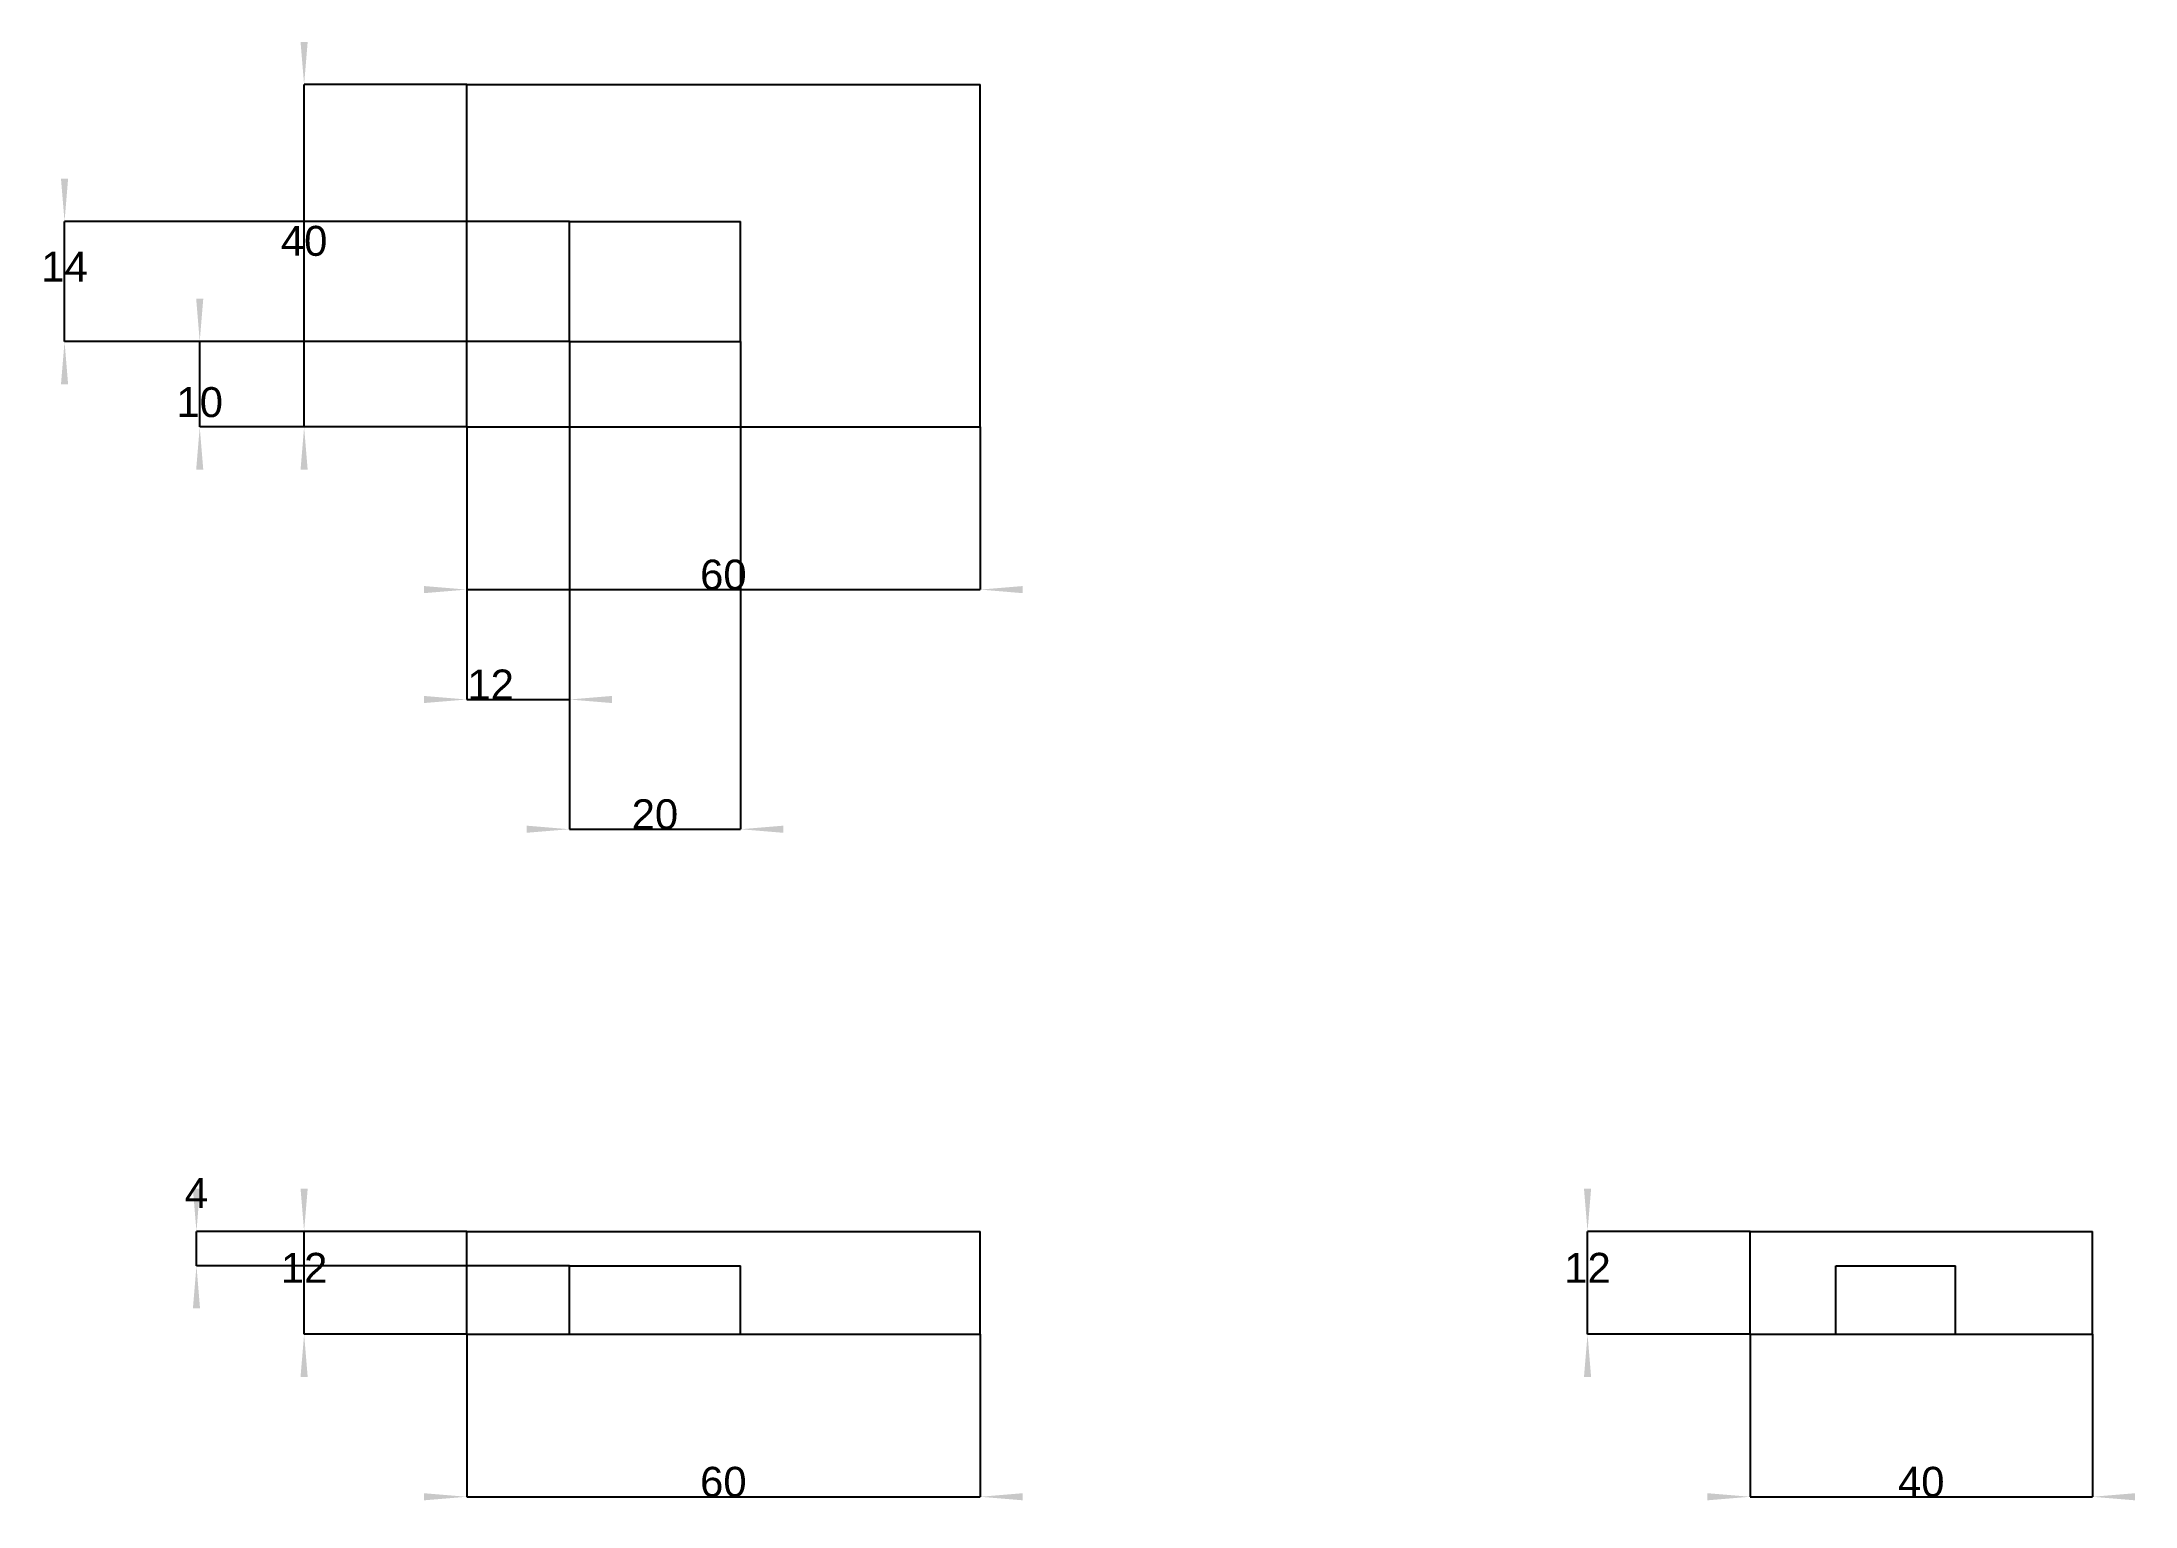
# Model space of a CAD drawing. Header units: millimetres. Extents: x 100 to 345, y 59 to 230.
import ezdxf
from ezdxf.enums import TextEntityAlignment as Align

# ---------------------------------------------------------------- set-up
doc = ezdxf.new("R2010")
doc.units = ezdxf.units.MM
doc.layers.get('0').update_dxf_attribs({"linetype": 'CONTINUOUS'})
for name, color, linetype in [('D', 7, 'CONTINUOUS'), ('D001', 7, 'CONTINUOUS'), ('D002', 7, 'CONTINUOUS'), ('D003', 7, 'CONTINUOUS'), ('D004', 7, 'CONTINUOUS'), ('D005', 7, 'CONTINUOUS'), ('D006', 7, 'CONTINUOUS'), ('D007', 7, 'CONTINUOUS'), ('D008', 7, 'CONTINUOUS'), ('D009', 7, 'CONTINUOUS'), ('D010', 7, 'CONTINUOUS'), ('Front', 7, 'CONTINUOUS'), ('Right', 7, 'CONTINUOUS'), ('Top', 7, 'CONTINUOUS')]:
    doc.layers.add(name, color=color, linetype=linetype)
doc.styles.get("Standard").update_dxf_attribs({"font": 'arial.ttf'})
doc.dimstyles.get("Standard").update_dxf_attribs({"dimscale": 0, "dimtxt": 2.5, "dimasz": 2.5, "dimexe": 1.25, "dimexo": 0.625, "dimtad": 1, "dimtxsty": 'STANDARD', "dimcen": 2.5, "dimazin": 3, "dimtfac": 1, "dimtmove": 0, "dimatfit": 3})

# ---------------------------------------------------------------- blocks, each defined once
blk = doc.blocks.new('*D')
at = {"color": 0}
for points in [[(145, 59.5833), (145, 60.4167), (150, 60)], [(215, 59.5833), (215, 60.4167), (210, 60)]]:
    blk.add_solid(points, dxfattribs=at)
at = {"layer": 'D'}
for p, q in [((150, 79), (150, 60)), ((210, 79), (210, 60)), ((150, 60), (210, 60))]:
    blk.add_line(p, q, dxfattribs=at)
blk.add_text('60', height=3.5, dxfattribs=at).set_placement((180, 60), align=Align.CENTER)
blk = doc.blocks.new('*D001')
at = {"color": 0}
for points in [[(130.583, 96), (131.417, 96), (131, 91)], [(130.583, 74), (131.417, 74), (131, 79)]]:
    blk.add_solid(points, dxfattribs=at)
at = {"layer": 'D001'}
for p, q in [((150, 91), (131, 91)), ((131, 79), (131, 91)), ((150, 79), (131, 79))]:
    blk.add_line(p, q, dxfattribs=at)
blk.add_text('12', height=3.5, dxfattribs=at).set_placement((131, 85), align=Align.CENTER)
blk = doc.blocks.new('*D002')
at = {"color": 0}
for points in [[(145, 165.583), (145, 166.417), (150, 166)], [(215, 165.583), (215, 166.417), (210, 166)]]:
    blk.add_solid(points, dxfattribs=at)
at = {"layer": 'D002'}
for p, q in [((150, 185), (150, 166)), ((210, 185), (210, 166)), ((150, 166), (210, 166))]:
    blk.add_line(p, q, dxfattribs=at)
blk.add_text('60', height=3.5, dxfattribs=at).set_placement((180, 166), align=Align.CENTER)
blk = doc.blocks.new('*D003')
at = {"color": 0}
for points in [[(130.583, 230), (131.417, 230), (131, 225)], [(130.583, 180), (131.417, 180), (131, 185)]]:
    blk.add_solid(points, dxfattribs=at)
at = {"layer": 'D003'}
for p, q in [((150, 225), (131, 225)), ((131, 185), (131, 225)), ((150, 185), (131, 185))]:
    blk.add_line(p, q, dxfattribs=at)
blk.add_text('40', height=3.5, dxfattribs=at).set_placement((131, 205), align=Align.CENTER)
blk = doc.blocks.new('*D004')
at = {"color": 0}
for points in [[(295, 59.5833), (295, 60.4167), (300, 60)], [(345, 59.5833), (345, 60.4167), (340, 60)]]:
    blk.add_solid(points, dxfattribs=at)
at = {"layer": 'D004'}
for p, q in [((300, 79), (300, 60)), ((340, 79), (340, 60)), ((300, 60), (340, 60))]:
    blk.add_line(p, q, dxfattribs=at)
blk.add_text('40', height=3.5, dxfattribs=at).set_placement((320, 60), align=Align.CENTER)
blk = doc.blocks.new('*D005')
at = {"color": 0}
for points in [[(280.583, 96), (281.417, 96), (281, 91)], [(280.583, 74), (281.417, 74), (281, 79)]]:
    blk.add_solid(points, dxfattribs=at)
at = {"layer": 'D005'}
for p, q in [((300, 91), (281, 91)), ((281, 79), (281, 91)), ((300, 79), (281, 79))]:
    blk.add_line(p, q, dxfattribs=at)
blk.add_text('12', height=3.5, dxfattribs=at).set_placement((281, 85), align=Align.CENTER)
blk = doc.blocks.new('*D006')
at = {"color": 0}
for points in [[(145, 152.742), (145, 153.576), (150, 153.159)], [(167, 152.742), (167, 153.576), (162, 153.159)]]:
    blk.add_solid(points, dxfattribs=at)
at = {"layer": 'D006'}
for p, q in [((162, 195), (162, 153.159)), ((150, 185), (150, 153.159)), ((150, 153.159), (162, 153.159))]:
    blk.add_line(p, q, dxfattribs=at)
blk.add_text('12', height=3.5, dxfattribs=at).set_placement((152.799, 153.159), align=Align.CENTER)
blk = doc.blocks.new('*D007')
at = {"color": 0}
for points in [[(118.382, 200), (119.216, 200), (118.799, 195)], [(118.382, 180), (119.216, 180), (118.799, 185)]]:
    blk.add_solid(points, dxfattribs=at)
at = {"layer": 'D007'}
for p, q in [((162, 195), (118.799, 195)), ((118.799, 185), (118.799, 195)), ((150, 185), (118.799, 185))]:
    blk.add_line(p, q, dxfattribs=at)
blk.add_text('10', height=3.5, dxfattribs=at).set_placement((118.799, 186.159), align=Align.CENTER)
blk = doc.blocks.new('*D008')
at = {"color": 0}
for points in [[(157, 137.583), (157, 138.417), (162, 138)], [(187, 137.583), (187, 138.417), (182, 138)]]:
    blk.add_solid(points, dxfattribs=at)
at = {"layer": 'D008'}
for p, q in [((162, 195), (162, 138)), ((182, 195), (182, 138)), ((162, 138), (182, 138))]:
    blk.add_line(p, q, dxfattribs=at)
blk.add_text('20', height=3.5, dxfattribs=at).set_placement((172, 138), align=Align.CENTER)
blk = doc.blocks.new('*D009')
at = {"color": 0}
for points in [[(102.583, 214), (103.417, 214), (103, 209)], [(102.583, 190), (103.417, 190), (103, 195)]]:
    blk.add_solid(points, dxfattribs=at)
at = {"layer": 'D009'}
for p, q in [((162, 209), (103, 209)), ((103, 195), (103, 209)), ((162, 195), (103, 195))]:
    blk.add_line(p, q, dxfattribs=at)
blk.add_text('14', height=3.5, dxfattribs=at).set_placement((103, 202), align=Align.CENTER)
blk = doc.blocks.new('*D010')
at = {"color": 0}
for points in [[(118.002, 96), (118.836, 96), (118.419, 91)], [(118.002, 82), (118.836, 82), (118.419, 87)]]:
    blk.add_solid(points, dxfattribs=at)
at = {"layer": 'D010'}
for p, q in [((150, 91), (118.419, 91)), ((118.419, 87), (118.419, 91)), ((162, 87), (118.419, 87))]:
    blk.add_line(p, q, dxfattribs=at)
blk.add_text('4', height=3.5, dxfattribs=at).set_placement((118.419, 93.7434), align=Align.CENTER)

msp = doc.modelspace()

# ---------------------------------------------------------------- linework, layer by layer
at = {"layer": 'Front'}
for p, q in [((150, 79), (150, 91)), ((150, 91), (210, 91)), ((150, 79), (150, 91)), ((150, 91), (210, 91)), ((210, 79), (210, 91)), ((210, 79), (210, 91)), ((162, 87), (182, 87)), ((162, 79), (162, 87)), ((162, 87), (182, 87)), ((162, 79), (162, 87)), ((182, 79), (182, 87)), ((182, 79), (182, 87)), ((150, 79), (210, 79)), ((150, 79), (210, 79)), ((162, 79), (182, 79)), ((162, 79), (182, 79))]:
    msp.add_line(p, q, dxfattribs=at)
at = {"layer": 'Right'}
for p, q in [((300, 79), (300, 91)), ((300, 91), (340, 91)), ((300, 79), (300, 91)), ((300, 91), (340, 91)), ((340, 79), (340, 91)), ((340, 79), (340, 91)), ((310, 79), (310, 87)), ((310, 79), (310, 87)), ((310, 87), (324, 87)), ((310, 87), (324, 87)), ((324, 79), (324, 87)), ((324, 79), (324, 87)), ((300, 79), (340, 79)), ((300, 79), (340, 79)), ((310, 79), (324, 79)), ((310, 79), (324, 79))]:
    msp.add_line(p, q, dxfattribs=at)
at = {"layer": 'Top'}
for p, q in [((150, 185), (150, 225)), ((150, 225), (210, 225)), ((150, 185), (150, 225)), ((150, 225), (210, 225)), ((210, 185), (210, 225)), ((210, 185), (210, 225)), ((162, 209), (182, 209)), ((162, 195), (162, 209)), ((162, 209), (182, 209)), ((162, 195), (162, 209)), ((182, 195), (182, 209)), ((182, 195), (182, 209)), ((162, 195), (182, 195)), ((162, 195), (182, 195)), ((150, 185), (210, 185)), ((150, 185), (210, 185))]:
    msp.add_line(p, q, dxfattribs=at)

# ---------------------------------------------------------------- dimensions: what is measured, and where the dimension line sits
at = {"layer": 'D'}
dim = msp.add_linear_dim(base=(180, 60), p1=(150, 79), p2=(210, 79), text='60', dimstyle='STANDARD', dxfattribs=at)
dim.commit()
dim.dimension.update_dxf_attribs({"geometry": '*D', "text_midpoint": (180, 65)})
at = {"layer": 'D001'}
dim = msp.add_linear_dim(base=(131, 85), p1=(150, 79), p2=(150, 91), angle=90, text='12', dimstyle='STANDARD', dxfattribs=at)
dim.commit()
dim.dimension.update_dxf_attribs({"geometry": '*D001', "text_midpoint": (136, 85)})
at = {"layer": 'D002'}
dim = msp.add_linear_dim(base=(180, 166), p1=(150, 185), p2=(210, 185), text='60', dimstyle='STANDARD', dxfattribs=at)
dim.commit()
dim.dimension.update_dxf_attribs({"geometry": '*D002', "text_midpoint": (180, 171)})
at = {"layer": 'D003'}
dim = msp.add_linear_dim(base=(131, 205), p1=(150, 185), p2=(150, 225), angle=90, text='40', dimstyle='STANDARD', dxfattribs=at)
dim.commit()
dim.dimension.update_dxf_attribs({"geometry": '*D003', "text_midpoint": (136, 205)})
at = {"layer": 'D004'}
dim = msp.add_linear_dim(base=(320, 60), p1=(300, 79), p2=(340, 79), text='40', dimstyle='STANDARD', dxfattribs=at)
dim.commit()
dim.dimension.update_dxf_attribs({"geometry": '*D004', "text_midpoint": (320, 65)})
at = {"layer": 'D005'}
dim = msp.add_linear_dim(base=(281, 85), p1=(300, 79), p2=(300, 91), angle=90, text='12', dimstyle='STANDARD', dxfattribs=at)
dim.commit()
dim.dimension.update_dxf_attribs({"geometry": '*D005', "text_midpoint": (286, 85)})
at = {"layer": 'D006'}
dim = msp.add_linear_dim(base=(152.799, 153.159), p1=(150, 185), p2=(162, 195), text='12', dimstyle='STANDARD', dxfattribs=at)
dim.commit()
dim.dimension.update_dxf_attribs({"geometry": '*D006', "text_midpoint": (156, 157)})
at = {"layer": 'D007'}
dim = msp.add_linear_dim(base=(118.799, 186.159), p1=(150, 185), p2=(162, 195), angle=90, text='10', dimstyle='STANDARD', dxfattribs=at)
dim.commit()
dim.dimension.update_dxf_attribs({"geometry": '*D007', "text_midpoint": (122, 190)})
at = {"layer": 'D008'}
dim = msp.add_linear_dim(base=(172, 138), p1=(162, 195), p2=(182, 195), text='20', dimstyle='STANDARD', dxfattribs=at)
dim.commit()
dim.dimension.update_dxf_attribs({"geometry": '*D008', "text_midpoint": (172, 143)})
at = {"layer": 'D009'}
dim = msp.add_linear_dim(base=(103, 202), p1=(162, 195), p2=(162, 209), angle=90, text='14', dimstyle='STANDARD', dxfattribs=at)
dim.commit()
dim.dimension.update_dxf_attribs({"geometry": '*D009', "text_midpoint": (108, 202)})
at = {"layer": 'D010'}
dim = msp.add_linear_dim(base=(118.419, 93.743), p1=(162, 87), p2=(150, 91), angle=90, text='4', dimstyle='STANDARD', dxfattribs=at)
dim.commit()
dim.dimension.update_dxf_attribs({"geometry": '*D010', "text_midpoint": (120, 89)})

doc.saveas('drawing.dxf')
